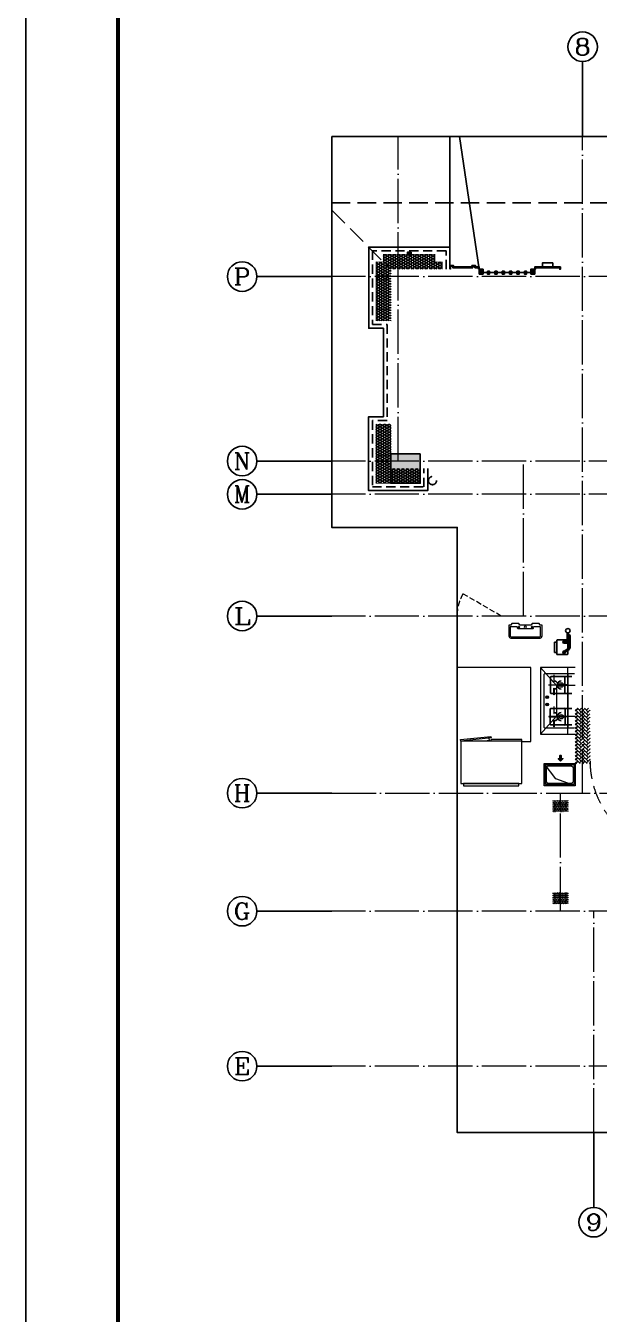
# Model space of a CAD drawing. Extents: x -518115 to 389031, y -231062 to 1628073.
# Drawn here: x 132830 to 140603, y 50701 to 68161 of the extents above; entities that cross this region are included whole.
import ezdxf
from ezdxf.enums import TextEntityAlignment as Align

# ---------------------------------------------------------------- set-up
doc = ezdxf.new("R2010")
doc.units = 0
doc.header["$LTSCALE"] = 1000
doc.header["$MEASUREMENT"] = 0
for name, pattern in [('DASH', [0.35, 0.25, -0.1]), ('DOTE', [2.42, 2, -0.2, 0.02, -0.2]), ('HIDDEN', [0.375, 0.25, -0.125])]:
    doc.linetypes.add(name, pattern=pattern)
for name, color, linetype in [('A-EQPM-MECH', 191, 'Continuous'), ('AH-FURNITURE', 1, 'Continuous'), ('AXIS', 3, 'Continuous'), ('AXIS_TEXT', 4, 'Continuous'), ('DIM_SYMB', 3, 'Continuous'), ('VPIPE-雨水', 4, 'DASH'), ('保温', 6, 'Continuous'), ('修改标示', 212, 'Continuous'), ('卫生间', 6, 'Continuous'), ('图框', 140, 'Continuous'), ('建筑-排气道', 9, 'Continuous'), ('看线', 251, 'Continuous'), ('立面', 73, 'Continuous'), ('立面-看线', 251, 'Continuous'), ('铝合金', 144, 'Continuous')]:
    doc.layers.add(name, color=color, linetype=linetype)
for name, color, linetype, lineweight in [('DOTE', 19, 'DOTE', 9), ('LVTRY', 1, 'Continuous', 13), ('PUB_HATCH', 8, 'Continuous', 9), ('STAIR', 2, 'Continuous', 18), ('WINDOW', 144, 'Continuous', 15), ('平面-空调预留孔', 173, 'Continuous', 15), ('立面-洞口示意', 152, 'Continuous', 13)]:
    doc.layers.add(name, color=color, linetype=linetype, lineweight=lineweight)
doc.layers.add('yichutu', color=7, linetype='Continuous', true_color=0xffffff, plot=False)
doc.styles.add('_TCH_AXIS', font='COMPLEX', dxfattribs={"bigfont": 'GBCBIG'})
doc.styles.add('COMPLEX', font='COMPLEX')
pattern_1 = [(90, (-291338.942, -314561.355), (-16.49778, 1e-15), [9.525, -19.05]), (210, (-291338.942, -314561.355), (8.24889, -14.2874966), [9.525, -19.05]), (150, (-291338.942, -314551.83), (-8.24889, -14.2874966), [9.525, -19.05])]

# ---------------------------------------------------------------- blocks, each defined once
blk = doc.blocks.new('yct-841-594-84100-59399.9999999999-100-1000.0')
at = {"layer": 'yichutu', "color": 7, "true_color": 0xffffff}
blk.add_lwpolyline([(0, 0), (0, 59400), (84100, 59400), (84100, 0)], close=True, dxfattribs=at)
blk = doc.blocks.new('A$C60D053AF')
at = {"layer": 'AH-FURNITURE', "color": 8}
for p, q in [((233, -90), (128, -90)), ((233, -110), (128, -110)), ((193, -71), (328, -71)), ((193, -91), (328, -91)), ((245, -129), (245, -122)), ((265, -129), (265, -122)), ((342, -97), (370, -143)), ((356, -83), (384, -129)), ((255, -281), (255, -251)), ((255, -281), (393, -281)), ((393, -281), (393, -251))]:
    blk.add_line(p, q, dxfattribs=at)
for points in [[(170, -68, 1), (170, -94), (193, -94), (193, -68)], [(234, -251), (414, -251, 0.414214), (424, -241), (424, -111, 0.414214), (414, -101), (234, -101, 0.414214), (224, -111), (224, -241, 0.414214)], [(268, -122), (268, -107, 0.414214), (248, -87), (233, -87), (233, -113), (242, -113), (242, -122)], [(242, -152, 1), (268, -152), (268, -129), (242, -129)], [(384, -161, 1), (402, -143), (386, -127), (368, -145)]]:
    blk.add_lwpolyline(points, format="xyb", close=True, dxfattribs=at)
for centre, radius in [((100, -100), 30), ((255, -152), 15), ((255, -152), 10), ((393, -152), 15), ((393, -152), 10)]:
    blk.add_circle(centre, radius, dxfattribs=at)
for radius in [40, 20]:
    blk.add_arc((328, -111), radius, 45, 90, dxfattribs=at)
blk = doc.blocks.new('A-Kitchen-7')
at = {"layer": 'LVTRY'}
for p, q in [((-519, 780), (-7, 834)), ((-515, 756), (-519, 780)), ((-4, 811), (-515, 756)), ((515, 756), (-515, 756)), ((-515, 756), (-515, 40)), ((-486, 761), (-485, 756)), ((-29, 767), (-112, 756)), ((-29, 767), (-35, 806)), ((-7, 834), (-4, 811)), ((515, 780), (0, 780)), ((0, 756), (0, 780)), ((515, 756), (515, 780)), ((515, 40), (515, 756)), ((-515, 40), (515, 40))]:
    blk.add_line(p, q, dxfattribs=at)
blk.add_lwpolyline([(-469, 40), (-469, 0), (469, 0), (469, 40)], close=True, dxfattribs=at)
blk = doc.blocks.new('*U70')
h = blk.add_hatch(color=5)
h.set_gradient(color1=(0, 0, 255), rotation=180, tint=1)
h.paths.add_polyline_path([(0, 0), (-6.35, -6.35), (-6.35, -2.159), (-15, -2.159), (-15, 2.159), (-6.35, 2.159), (-6.35, 6.35)])
at = {"color": 0, "linetype": 'Continuous'}
blk.add_lwpolyline([(0, 0), (-6.35, -6.35), (-6.35, -2.159), (-15, -2.159), (-15, 2.159), (-6.35, 2.159), (-6.35, 6.35)], close=True, dxfattribs=at)
blk = doc.blocks.new('sgrsefv')
at = {"layer": 'PUB_HATCH'}
blk.add_hatch(color=256, dxfattribs=at).paths.add_polyline_path([(1112933, 840916), (1112933, 840646), (1113073, 840646), (1113073, 840661), (1112968, 840661), (1112948, 840681), (1112948, 840881), (1112968, 840901), (1113288, 840901), (1113308, 840881), (1113308, 840681), (1113288, 840661), (1113183, 840661), (1113183, 840646), (1113323, 840646), (1113323, 840916)])
at = {"layer": 'LVTRY', "color": 1}
for p, q in [((1113073, 840661), (1113073, 840646)), ((1113183, 840661), (1113183, 840646))]:
    blk.add_line(p, q, dxfattribs=at)
for points in [[(1112918, 840931), (1113338, 840931), (1113338, 840631), (1112918, 840631)], [(1112933, 840916), (1113323, 840916), (1113323, 840646), (1112933, 840646)], [(1113288, 840661), (1112968, 840661), (1112948, 840681), (1112948, 840881), (1112968, 840901), (1113288, 840901), (1113308, 840881), (1113308, 840681), (1113288, 840661)]]:
    blk.add_lwpolyline(points, close=True, dxfattribs=at)
at = {"layer": '立面-洞口示意'}
blk.add_lwpolyline([(1112918, 840931), (1113182, 840837), (1113338, 840631)], dxfattribs=at)
at = {"layer": '建筑-排气道', "xscale": -5, "yscale": 5, "zscale": 5, "rotation": 270}
blk.add_blockref('*U70', (1113118, 840599), dxfattribs=at)
blk = doc.blocks.new('FRSDFDGDGDRGDR')
at = {"layer": '平面-空调预留孔'}
for p, q in [((699612, 775044), (699612, 775441)), ((699619, 775448), (699746, 775448)), ((699746, 775448), (699746, 775355)), ((699720, 775342), (699720, 775143)), ((699727, 775349), (699740, 775349)), ((699727, 775136), (699740, 775136)), ((699746, 775130), (699746, 775037)), ((699746, 775037), (699619, 775037))]:
    blk.add_line(p, q, dxfattribs=at)
blk.add_lwpolyline([(699766, 775167), (699793, 775154), (699793, 775057), (699766, 775044), (699766, 775018), (699619, 775018, -0.414214), (699593, 775044), (699593, 775441, -0.414214), (699619, 775468), (699766, 775468), (699766, 775441), (699793, 775428), (699793, 775332), (699766, 775318)], format="xyb", close=True, dxfattribs=at)
for centre, radius in [((699740, 775243), 15.8), ((699740, 775332), 10.6), ((699740, 775154), 10.6)]:
    blk.add_circle(centre, radius, dxfattribs=at)
for centre, start, end in [((699619, 775441), 90, 180), ((699727, 775342), 90, 180), ((699740, 775355), 270, 360), ((699727, 775143), 180, 270), ((699740, 775130), 0, 90), ((699619, 775044), 180, 270)]:
    blk.add_arc(centre, 6.6, start, end, dxfattribs=at)
blk = doc.blocks.new('A$C7D502F78')
at = {"layer": '修改标示', "ltscale": 2}
blk.add_lwpolyline([(-151, 197), (-11, 197), (-11, 142), (-151, 142)], close=True, dxfattribs=at)
blk = doc.blocks.new('A$C028C60F5')
at = {"color": 6}
blk.add_lwpolyline([(400, 0), (0, 0), (0, -400), (400, -400)], close=True, dxfattribs=at)
at = {"layer": 'PUB_HATCH'}
blk.add_solid([(0, -400), (400, -400), (0, 0), (400, 0)], dxfattribs=at)
blk = doc.blocks.new('A$C3EFA6995')
for p in [(9700, -2400), (15900, -2400)]:
    blk.add_blockref('A$C028C60F5', p)
blk = doc.blocks.new('_AXISO')
blk.add_circle((0, 0), 0.5)
at = {"layer": 'AXIS_TEXT', "style": 'COMPLEX', "width": 1.041667}
blk.add_attdef('A', text='', height=0.56, dxfattribs=at).set_placement((-0.25, -0.28), (0.25, -0.28), align=Align.FIT)
blk = doc.blocks.new('A$C549D2611')
at = {"layer": '图框'}
blk.add_lwpolyline([(0, 0), (42050, 0), (42050, -29700), (0, -29700)], close=True, dxfattribs=at)
blk.add_lwpolyline([(0, 0), (42050, 0), (42050, -29700), (0, -29700)], close=True, dxfattribs=at)
at = {"layer": '图框', "const_width": 50}
blk.add_lwpolyline([(41550, -29200), (41550, -500), (1250, -500), (1250, -29200)], close=True, dxfattribs=at)

msp = doc.modelspace()

# ---------------------------------------------------------------- hatches: boundary and pattern name
at = {"layer": '保温', "linetype": 'ByBlock', "ltscale": 10}
h = msp.add_hatch(dxfattribs=at)
h.set_pattern_fill('AR-HBONE', color=251, scale=55)
h.set_pattern_definition([(45, (-291338.94, -314561.355), (0, 47.4157523), [100.584, -33.528]), (135, (-291315.234, -314537.647), (3e-15, 47.4157523), [100.584, -33.528])])
h.paths.add_polyline_path([(140277.6, 58162.6), (140477.6, 58162.6), (140477.4, 58912.4), (140277.4, 58912.4)])
at = {"layer": '保温', "linetype": 'Continuous', "ltscale": 10}
h = msp.add_hatch(dxfattribs=at)
h.set_pattern_fill('HEX', color=251, scale=10, angle=90, style=0)
h.set_pattern_definition(pattern_1)
h.paths.add_polyline_path([(139977.6, 57512.4), (140177.6, 57512.4), (140177.7, 57662.4), (139977.7, 57662.4)])
h = msp.add_hatch(dxfattribs=at)
h.set_pattern_fill('HEX', color=251, scale=10, angle=90, style=0)
h.set_pattern_definition(pattern_1)
h.paths.add_polyline_path([(139977.6, 56262.4), (140177.6, 56262.4), (140177.7, 56412.4), (139977.7, 56412.4)])
at = {"layer": '立面'}
h = msp.add_hatch(dxfattribs=at)
h.set_pattern_fill('ANSI31', color=251, scale=2)
h.set_pattern_definition([(45, (-750272.3937, -730503.131), (-2.24506403, 2.24506403), [])])
h.paths.add_polyline_path([(138002.9, 65062.4), (138052.9, 65062.4), (138052.9, 65092.4), (138002.9, 65092.4)])
h = msp.add_hatch(dxfattribs=at)
h.set_pattern_fill('ANSI31', color=251, scale=2)
h.set_pattern_definition([(45, (-562264.645, -890217.961), (-2.24506403, 2.24506403), [])])
h.paths.add_polyline_path([(138577.9, 64862.5), (138977.6, 64862.5), (138977.6, 64892.5), (138927.6, 64892.5), (138927.6, 64912.6), (138877.6, 64912.6), (138877.6, 64892.6), (138627.8, 64892.3), (138627.6, 64912.6), (138577.9, 64912.6)])
h.paths.add_polyline_path([(138587.9, 64862.5), (138967.6, 64862.5), (138967.6, 64882.5), (138917.6, 64882.5), (138917.6, 64902.6), (138887.6, 64902.6), (138887.6, 64882.6), (138617.8, 64882.3), (138617.7, 64902.6), (138587.9, 64902.6)])
h = msp.add_hatch(dxfattribs=at)
h.set_pattern_fill('ANSI31', color=251, scale=2)
h.set_pattern_definition([(45, (-562324.8806, -890218.1434), (-2.24506403, 2.24506403), [])])
h.paths.add_polyline_path([(138977.6, 64862.4), (139027.6, 64862.4), (139027.6, 64795.7), (138977.6, 64795.7)])
h = msp.add_hatch(dxfattribs=at)
h.set_pattern_fill('ANSI31', color=251, scale=2)
h.set_pattern_definition([(45, (-562214.88, -890218.144), (-2.24506403, 2.24506403), [])])
h.paths.add_polyline_path([(139087.6, 64835.4), (139117.6, 64835.4), (139117.6, 64795.7), (139087.6, 64795.7)])
h = msp.add_hatch(dxfattribs=at)
h.set_pattern_fill('ANSI31', color=251, scale=2)
h.set_pattern_definition([(45, (-562114.88, -890218.145), (-2.24506403, 2.24506403), [])])
h.paths.add_polyline_path([(139187.6, 64835.4), (139217.6, 64835.4), (139217.6, 64795.7), (139187.6, 64795.7)])
h = msp.add_hatch(dxfattribs=at)
h.set_pattern_fill('ANSI31', color=251, scale=2)
h.set_pattern_definition([(45, (-562014.88, -890218.1458), (-2.24506403, 2.24506403), [])])
h.paths.add_polyline_path([(139287.6, 64835.4), (139317.6, 64835.4), (139317.6, 64795.7), (139287.6, 64795.7)])
h = msp.add_hatch(dxfattribs=at)
h.set_pattern_fill('ANSI31', color=251, scale=2)
h.set_pattern_definition([(45, (-561914.88, -890218.1467), (-2.24506403, 2.24506403), [])])
h.paths.add_polyline_path([(139387.6, 64835.4), (139417.6, 64835.4), (139417.6, 64795.7), (139387.6, 64795.7)])
h = msp.add_hatch(dxfattribs=at)
h.set_pattern_fill('ANSI31', color=251, scale=2)
h.set_pattern_definition([(45, (-561814.88, -890218.1477), (-2.24506403, 2.24506403), [])])
h.paths.add_polyline_path([(139487.6, 64835.4), (139517.6, 64835.4), (139517.6, 64795.7), (139487.6, 64795.7)])
h = msp.add_hatch(dxfattribs=at)
h.set_pattern_fill('ANSI31', color=251, scale=2)
h.set_pattern_definition([(45, (-561714.88, -890218.1486), (-2.24506403, 2.24506403), [])])
h.paths.add_polyline_path([(139587.6, 64835.4), (139617.6, 64835.4), (139617.6, 64795.7), (139587.6, 64795.7)])
h = msp.add_hatch(dxfattribs=at)
h.set_pattern_fill('ANSI31', color=251, scale=2)
h.set_pattern_definition([(45, (-561624.8773, -890218.1396), (-2.24506403, 2.24506403), [])])
h.paths.add_polyline_path([(139677.6, 64862.4), (139727.6, 64862.4), (139727.6, 64795.7), (139677.6, 64795.7)])
h = msp.add_hatch(dxfattribs=at)
h.set_pattern_fill('ANSI31', color=251, scale=2)
h.set_pattern_definition([(45, (-750472.3937, -731572.6303), (-2.24506403, 2.24506403), [])])
edge = h.paths.add_edge_path()
edge.add_line((139727.6, 64862.4), (139737.6, 64862.4))
edge.add_line((139737.6, 64862.4), (139737.6, 64882.4))
edge.add_line((139737.6, 64882.4), (140067.6, 64882.4))
edge.add_line((140067.6, 64882.4), (140067.6, 64862.5))
edge.add_line((140067.6, 64862.5), (140077.6, 64862.4))
edge.add_line((140077.6, 64862.4), (140077.6, 64892.4))
edge.add_line((140077.6, 64892.4), (139727.6, 64892.4))
edge.add_line((139727.6, 64892.4), (139727.6, 64862.4))
at = {"layer": '立面-看线'}
h = msp.add_hatch(dxfattribs=at)
h.set_pattern_fill('HONEY', color=256, scale=13)
h.set_pattern_definition([(0, (-291239.579, -467154.355), (30.95625, 17.872595), [20.6375, -41.275]), (120, (-291239.579, -467154.355), (-30.9562463, 17.8726014), [20.6375, -41.275]), (60, (-291239.579, -467154.355), (3.7e-06, 35.7451964), [-41.275, 20.6375])])
h.paths.add_polyline_path([(138377.9, 64962.4), (138377.9, 65062.4), (137677.9, 65062.4), (137677.9, 64962.4), (137577.9, 64962.4), (137577.9, 64162.4), (137777.6, 64162.4), (137777.6, 64862.4), (138477, 64862.4), (138477, 64962.4)])
h = msp.add_hatch(dxfattribs=at)
h.set_pattern_fill('HONEY', color=256, scale=13)
h.set_pattern_definition([(0, (-291338.942, -470254.354), (30.95625, 17.872595), [20.6375, -41.275]), (120, (-291338.942, -470254.354), (-30.9562463, 17.8726014), [20.6375, -41.275]), (60, (-291338.942, -470254.354), (3.7e-06, 35.7451964), [-41.275, 20.6375])])
h.paths.add_polyline_path([(138177.6, 62162.4), (137777.6, 62162.4), (137777.6, 62762.4), (137578.2, 62762.4), (137578.2, 61962.4), (138177.6, 61962.4)])

# ---------------------------------------------------------------- linework, layer by layer
at = {"color": 1, "const_width": 8}
for points in [[(137777.6, 64162.4), (137577.9, 64162.4), (137577.9, 64962.4), (137677.9, 64962.4), (137677.9, 65062.4), (137967.9, 65062.4), (137967.9, 65062.4), (138087.9, 65062.4), (138087.9, 65062.4), (138377.9, 65062.4), (138377.9, 64962.4), (138477.9, 64962.4), (138477.9, 64862.4)], [(137777.6, 62762.4), (137577.6, 62762.4), (137577.6, 61962.4), (138177.6, 61962.4), (138177.6, 62162.4)]]:
    msp.add_lwpolyline(points, dxfattribs=at)
at = {"layer": 'A-EQPM-MECH', "color": 2}
for points in [[(138577.9, 64862.4), (138577.9, 66662.4)], [(138711.1, 66662.4), (138977.6, 64862.4)]]:
    msp.add_lwpolyline(points, dxfattribs=at)
at = {"layer": 'AXIS'}
for p, q in [((140377.6, 66662.4), (140377.6, 67677)), ((136977.6, 64762.4), (135963, 64762.4)), ((136977.6, 62262.4), (135963, 62262.4)), ((136977.6, 61812.4), (135963, 61812.4)), ((136977.6, 60162.4), (135963, 60162.4)), ((136977.6, 57762.6), (135963, 57762.6)), ((136977.6, 56162.4), (135963, 56162.4)), ((136977.6, 54062.4), (135963, 54062.4)), ((140527.6, 53162.4), (140527.6, 52147.8))]:
    msp.add_line(p, q, dxfattribs=at)
at = {"layer": 'DIM_SYMB'}
msp.add_lwpolyline([(136977.6, 66662.4), (136977.6, 61362.4), (138677.6, 61362.4), (138677.6, 53162.4), (144877.6, 53162.4), (144877.6, 61362.4), (151227.6, 61362.4), (151227.6, 66662.4)], close=True, dxfattribs=at)
at = {"layer": 'DOTE', "linetype": 'DOTE', "ltscale": 0.3}
for p, q in [((137877.6, 64762.4), (137877.6, 66662.4)), ((140377.6, 57762.6), (140377.6, 66662.4)), ((151227.6, 64762.4), (136977.6, 64762.4)), ((137877.6, 62262.4), (137877.6, 64762.4)), ((151227.6, 62262.4), (136977.6, 62262.4)), ((139577.6, 60162.4), (139577.6, 62262.4)), ((151227.6, 61812.4), (136977.6, 61812.4)), ((151227.6, 60162.4), (136977.6, 60162.4)), ((136977.6, 57762.6), (151227.6, 57762.6)), ((140077.6, 56162.4), (140077.6, 57762.4)), ((151227.6, 56162.4), (136977.6, 56162.4)), ((140527.6, 53162.4), (140527.6, 56162.4)), ((151227.6, 54062.4), (136977.6, 54062.4))]:
    msp.add_line(p, q, dxfattribs=at)
at = {"layer": 'LVTRY', "color": 251}
for p, q in [((140023.4, 59220), (139807.4, 59463)), ((140277.6, 59463), (139807.4, 59463)), ((139807.4, 59463), (139807.4, 58563)), ((140177.6, 58563), (140177.6, 59463)), ((140277.6, 59220), (140023.4, 59220)), ((140023.4, 59220), (140023.4, 58804.9)), ((139807.4, 58563), (140023.4, 58804.9)), ((140023.4, 58804.9), (140277.6, 58804.9)), ((139807.4, 58563), (140277.6, 58563))]:
    msp.add_line(p, q, dxfattribs=at)
at = {"layer": 'LVTRY'}
for p, q in [((139857.6, 58653), (139857.6, 59373)), ((139867.6, 59383), (140267.6, 59383)), ((140177.6, 59373), (140177.6, 58653)), ((139917.6, 59230.2), (140045.1, 59230.2)), ((139917.6, 59225.7), (139917.6, 59230.2)), ((140045.1, 59225.7), (139917.6, 59225.7)), ((139937.6, 59333), (139937.6, 59123)), ((139942.6, 59333), (139942.6, 59123)), ((140232.6, 59343), (139947.6, 59343)), ((140232.6, 59338), (139947.6, 59338)), ((139987.9, 59363), (139987.9, 59273)), ((139992.4, 59363), (139987.9, 59363)), ((139987.9, 59273), (139992.4, 59273)), ((139992.4, 59273), (139992.4, 59363)), ((140162.6, 59230.2), (140035.1, 59230.2)), ((140035.1, 59230.2), (140035.1, 59225.7)), ((140035.1, 59225.7), (140162.6, 59225.7)), ((140045.1, 59230.2), (140045.1, 59225.7)), ((140137.6, 59123), (140137.6, 59333)), ((140142.6, 59123), (140142.6, 59333)), ((140162.6, 59225.7), (140162.6, 59230.2)), ((140177.6, 58804.9), (140177.6, 59220)), ((139878.2, 59063), (139917, 59063)), ((139897.6, 59043.6), (139897.6, 59082.4)), ((139947.6, 59118), (140232.6, 59118)), ((139947.6, 59113), (140232.6, 59113)), ((139987.9, 59093), (139987.9, 59183)), ((139987.9, 59183), (139992.4, 59183)), ((139992.4, 59093), (139987.9, 59093)), ((139992.4, 59183), (139992.4, 59093)), ((139878.2, 58963), (139917, 58963)), ((139897.6, 58943.6), (139897.6, 58982.4)), ((139937.6, 58693), (139937.6, 58903)), ((139942.6, 58693), (139942.6, 58903)), ((139947.6, 58913), (140232.6, 58913)), ((139947.6, 58908), (140232.6, 58908)), ((139987.9, 58933), (139987.9, 58843)), ((139992.4, 58933), (139987.9, 58933)), ((139987.9, 58843), (139992.4, 58843)), ((139992.4, 58843), (139992.4, 58933)), ((140137.6, 58903), (140137.6, 58693)), ((140142.6, 58903), (140142.6, 58693)), ((140045.1, 58800.2), (139917.6, 58800.2)), ((139917.6, 58800.2), (139917.6, 58795.7)), ((139917.6, 58795.7), (140045.1, 58795.7)), ((140232.6, 58688), (139947.6, 58688)), ((140232.6, 58683), (139947.6, 58683)), ((139987.9, 58663), (139987.9, 58753)), ((139987.9, 58753), (139992.4, 58753)), ((139992.4, 58753), (139992.4, 58663)), ((140035.1, 58795.7), (140035.1, 58800.2)), ((140035.1, 58800.2), (140162.6, 58800.2)), ((140162.6, 58795.7), (140035.1, 58795.7)), ((140045.1, 58795.7), (140045.1, 58800.2)), ((140162.6, 58800.2), (140162.6, 58795.7)), ((140267.6, 58643), (139867.6, 58643)), ((139992.4, 58663), (139987.9, 58663))]:
    msp.add_line(p, q, dxfattribs=at)
msp.add_lwpolyline([(139551.6, 58463), (139677.6, 58463), (139677.6, 59463), (138677.6, 59463)], dxfattribs=at)
for centre, radius in [((140090.1, 59228), 29.7), ((140090.1, 59228), 11.7), ((139897.6, 59063), 17), ((139897.6, 58963), 17), ((140090.1, 58798), 29.7), ((140090.1, 58798), 11.7)]:
    msp.add_circle(centre, radius, dxfattribs=at)
for centre, radius, start, end in [((139867.6, 59373), 10, 90, 180), ((140167.6, 59373), 10, 0, 90), ((139947.6, 59333), 10, 90, 180), ((139947.6, 59333), 5, 90, 180), ((139990.1, 59228), 56.7, 2.27424, 87.72576), ((139990.1, 59228), 52.2, 2.47041, 87.52959), ((139990.1, 59228), 56.7, 272.27424, 357.72576), ((139990.1, 59228), 52.2, 272.47041, 357.52959), ((140090.1, 59228), 56.7, 92.27424, 177.72576), ((140090.1, 59228), 56.7, 182.27424, 267.72576), ((140090.1, 59228), 52.2, 92.47041, 177.52959), ((140090.1, 59228), 52.2, 182.47041, 267.52959), ((140132.6, 59333), 10, 0, 90), ((140132.6, 59333), 5, 0, 90), ((139947.6, 59123), 10, 180, 270), ((139947.6, 59123), 5, 180, 270), ((140132.6, 59123), 5, 270, 0), ((140132.6, 59123), 10, 270, 0), ((139947.6, 58903), 10, 90, 180), ((139947.6, 58903), 5, 90, 180), ((139990.1, 58798), 56.7, 2.27424, 87.72576), ((139990.1, 58798), 52.2, 2.47041, 87.52959), ((140090.1, 58798), 56.7, 92.27424, 177.72576), ((140090.1, 58798), 52.2, 92.47041, 177.52959), ((140132.6, 58903), 10, 0, 90), ((140132.6, 58903), 5, 0, 90), ((139947.6, 58693), 10, 180, 270), ((139947.6, 58693), 5, 180, 270), ((139990.1, 58798), 56.7, 272.27424, 357.72576), ((139990.1, 58798), 52.2, 272.47041, 357.52959), ((140090.1, 58798), 56.7, 182.27424, 267.72576), ((140090.1, 58798), 52.2, 182.47041, 267.52959), ((140132.6, 58693), 5, 270, 0), ((140132.6, 58693), 10, 270, 0), ((139867.6, 58653), 10, 180, 270), ((140167.6, 58653), 10, 270, 0)]:
    msp.add_arc(centre, radius, start, end, dxfattribs=at)
at = {"layer": 'STAIR', "color": 251, "linetype": 'DASH'}
msp.add_lwpolyline([(140477.6, 58202.4, 0.4142136), (141727.6, 56952.4), (141827.6, 56952.4, 0.4142136), (143077.6, 58202.4)], format="xyb", dxfattribs=at)
at = {"layer": 'VPIPE-雨水'}
msp.add_circle((138342.6, 61997.4), 55, dxfattribs=at)
at = {"layer": 'WINDOW', "color": 250, "linetype": 'DASH', "ltscale": 0.3}
msp.add_lwpolyline([(139275.8, 60162.4), (138756.2, 60462.4, 0.1316523), (138675.8, 60162.4)], format="xyb", dxfattribs=at)
at = {"layer": '卫生间', "color": 159, "linetype": 'DASH', "true_color": 0x22346e}
msp.add_line((136977.6, 65662.4), (137777.6, 64862.4), dxfattribs=at)
msp.add_lwpolyline([(145277.6, 64362.4), (145277.6, 65762.4), (136977.6, 65762.4)], dxfattribs=at)
at = {"layer": '看线', "color": 201}
msp.add_lwpolyline([(138577.9, 64862.4), (138577.9, 65162.4), (137477.9, 65162.4), (137477.9, 64062.4), (137677.6, 64062.4), (137677.6, 62862.4), (137477.6, 62862.4), (137477.6, 61862.4), (138277.6, 61862.4), (138277.6, 62162.4)], dxfattribs=at)
at = {"layer": '看线', "color": 201, "linetype": 'HIDDEN', "ltscale": 0.5}
msp.add_lwpolyline([(138527.9, 64862.4), (138527.9, 65112.4), (137527.9, 65112.4), (137527.9, 64112.4), (137727.6, 64112.4), (137727.6, 62812.4), (137527.6, 62812.4), (137527.6, 61912.4), (138227.6, 61912.4), (138227.6, 62162.4)], dxfattribs=at)
at = {"layer": '立面', "color": 6}
for p, q in [((139187.6, 64835.4), (139217.6, 64835.4)), ((139187.6, 64795.7), (139187.6, 64835.4)), ((139217.6, 64795.7), (139187.6, 64795.7)), ((139217.6, 64835.4), (139217.6, 64795.7))]:
    msp.add_line(p, q, dxfattribs=at)
at = {"layer": '立面', "color": 251}
msp.add_lwpolyline([(138002.9, 65062.4), (138052.9, 65062.4), (138052.9, 65092.4), (138002.9, 65092.4)], close=True, dxfattribs=at)
at = {"layer": '立面', "color": 6}
for points in [[(138977.6, 64862.4), (139027.6, 64862.4), (139027.6, 64795.7), (138977.6, 64795.7)], [(139287.6, 64835.4), (139317.6, 64835.4), (139317.6, 64795.7), (139287.6, 64795.7)], [(139387.6, 64835.4), (139417.6, 64835.4), (139417.6, 64795.7), (139387.6, 64795.7)], [(139487.6, 64835.4), (139517.6, 64835.4), (139517.6, 64795.7), (139487.6, 64795.7)], [(139587.6, 64835.4), (139617.6, 64835.4), (139617.6, 64795.7), (139587.6, 64795.7)], [(139677.6, 64862.4), (139727.6, 64862.4), (139727.6, 64795.7), (139677.6, 64795.7)]]:
    msp.add_lwpolyline(points, close=True, dxfattribs=at)
at = {"layer": '立面', "color": 251}
msp.add_lwpolyline([(139727.6, 64862.4), (139737.6, 64862.4), (139737.6, 64882.4), (140067.6, 64882.4), (140067.6, 64862.5), (140077.6, 64862.4), (140077.6, 64892.4), (139727.6, 64892.4), (139727.6, 64862.4)], dxfattribs=at)
at = {"layer": '铝合金', "color": 6}
for p, q in [((139027.6, 64815.5), (139087.6, 64815.5)), ((139117.6, 64815.5), (139187.6, 64815.5)), ((139217.6, 64815.5), (139287.6, 64815.5)), ((139317.6, 64815.5), (139387.6, 64815.5)), ((139417.6, 64815.5), (139487.6, 64815.5)), ((139517.6, 64815.5), (139587.6, 64815.5)), ((139617.6, 64815.5), (139677.6, 64815.5))]:
    msp.add_line(p, q, dxfattribs=at)
for points in [[(138002.9, 65062.4), (138052.9, 65062.4), (138052.9, 65092.4), (138002.9, 65092.4)], [(138977.6, 64862.4), (139027.6, 64862.4), (139027.6, 64795.7), (138977.6, 64795.7)], [(139087.6, 64835.4), (139117.6, 64835.4), (139117.6, 64795.7), (139087.6, 64795.7)], [(139187.6, 64835.4), (139217.6, 64835.4), (139217.6, 64795.7), (139187.6, 64795.7)], [(139287.6, 64835.4), (139317.6, 64835.4), (139317.6, 64795.7), (139287.6, 64795.7)], [(139387.6, 64835.4), (139417.6, 64835.4), (139417.6, 64795.7), (139387.6, 64795.7)], [(139487.6, 64835.4), (139517.6, 64835.4), (139517.6, 64795.7), (139487.6, 64795.7)], [(139587.6, 64835.4), (139617.6, 64835.4), (139617.6, 64795.7), (139587.6, 64795.7)], [(139677.6, 64862.4), (139727.6, 64862.4), (139727.6, 64795.7), (139677.6, 64795.7)]]:
    msp.add_lwpolyline(points, close=True, dxfattribs=at)
for points in [[(138977.6, 64862.5), (138977.6, 64892.5), (138927.6, 64892.5), (138927.6, 64912.6), (138877.6, 64912.6), (138877.6, 64892.6), (138627.8, 64892.3), (138627.6, 64912.6), (138577.9, 64912.6), (138577.9, 64862.5)], [(138967.6, 64862.5), (138967.6, 64882.5), (138917.6, 64882.5), (138917.6, 64902.6), (138887.6, 64902.6), (138887.6, 64882.6), (138617.8, 64882.3), (138617.7, 64902.6), (138587.9, 64902.6), (138587.9, 64862.5)], [(139727.6, 64862.4), (139737.6, 64862.4), (139737.6, 64882.4), (140067.6, 64882.4), (140067.6, 64862.5), (140077.6, 64862.4), (140077.6, 64892.4), (139727.6, 64892.4), (139727.6, 64862.4)]]:
    msp.add_lwpolyline(points, dxfattribs=at)

# ---------------------------------------------------------------- block references
for name, p in [('A$C549D2611', (132830.5, 72298.4)), ('A$C3EFA6995', (128077.6, 64762.4))]:
    msp.add_blockref(name, p)
at = {"xscale": -1, "rotation": 270}
msp.add_blockref('FRSDFDGDGDRGDR', (-635639.9, -639729.5), dxfattribs=at)
for name, p, rotation in [('A$C60D053AF', (140277.6, 60063), 270), ('sgrsefv', (1253195.9, 898794.6), 180)]:
    msp.add_blockref(name, p, dxfattribs=dict(rotation=rotation))
at = {"layer": 'AXIS'}
ref = msp.add_blockref('_AXISO', (140377.6, 67877), dxfattribs=dict(at, xscale=400, yscale=400, zscale=400))
ref.add_attrib('A', '8', dxfattribs={"layer": 'AXIS_TEXT', "height": 226.3, "style": '_TCH_AXIS', "width": 1.5}).set_placement((140264.5, 67763.8), (140490.8, 67763.8), align=Align.FIT)
ref = msp.add_blockref('_AXISO', (135763, 64762.4), dxfattribs=dict(at, xscale=400, yscale=400, zscale=400))
ref.add_attrib('A', 'P', dxfattribs={"layer": 'AXIS_TEXT', "height": 226.3, "style": '_TCH_AXIS', "width": 1.235294}).set_placement((135649.9, 64649.2), (135876.2, 64649.2), align=Align.FIT)
ref = msp.add_blockref('_AXISO', (135763, 62262.4), dxfattribs=dict(at, xscale=400, yscale=400, zscale=400))
ref.add_attrib('A', 'N', dxfattribs={"layer": 'AXIS_TEXT', "height": 226.3, "style": '_TCH_AXIS', "width": 1.105263}).set_placement((135649.9, 62149.2), (135876.2, 62149.2), align=Align.FIT)
ref = msp.add_blockref('_AXISO', (135763, 61812.4), dxfattribs=dict(at, xscale=400, yscale=400, zscale=400))
ref.add_attrib('A', 'M', dxfattribs={"layer": 'AXIS_TEXT', "height": 226.3, "style": '_TCH_AXIS'}).set_placement((135649.9, 61699.2), (135876.2, 61699.2), align=Align.FIT)
ref = msp.add_blockref('_AXISO', (135763, 60162.4), dxfattribs=dict(at, xscale=400, yscale=400, zscale=400))
ref.add_attrib('A', 'L', dxfattribs={"layer": 'AXIS_TEXT', "height": 226.3, "style": '_TCH_AXIS', "width": 1.4}).set_placement((135649.9, 60049.2), (135876.2, 60049.2), align=Align.FIT)
ref = msp.add_blockref('_AXISO', (135763, 57762.6), dxfattribs=dict(at, xscale=400, yscale=400, zscale=400))
ref.add_attrib('A', 'H', dxfattribs={"layer": 'AXIS_TEXT', "height": 226.3, "style": '_TCH_AXIS', "width": 1.05}).set_placement((135649.9, 57649.5), (135876.2, 57649.5), align=Align.FIT)
ref = msp.add_blockref('_AXISO', (135763, 56162.4), dxfattribs=dict(at, xscale=400, yscale=400, zscale=400))
ref.add_attrib('A', 'G', dxfattribs={"layer": 'AXIS_TEXT', "height": 226.3, "style": '_TCH_AXIS', "width": 1.166667}).set_placement((135649.9, 56049.2), (135876.2, 56049.2), align=Align.FIT)
ref = msp.add_blockref('_AXISO', (135763, 54062.4), dxfattribs=dict(at, xscale=400, yscale=400, zscale=400))
ref.add_attrib('A', 'E', dxfattribs={"layer": 'AXIS_TEXT', "height": 226.3, "style": '_TCH_AXIS', "width": 1.3125}).set_placement((135649.9, 53949.2), (135876.2, 53949.2), align=Align.FIT)
ref = msp.add_blockref('_AXISO', (140527.6, 51947.8), dxfattribs=dict(at, xscale=400, yscale=400, zscale=400))
ref.add_attrib('A', '9', dxfattribs={"layer": 'AXIS_TEXT', "height": 226.3, "style": '_TCH_AXIS', "width": 1.5}).set_placement((140414.5, 51834.6), (140640.8, 51834.6), align=Align.FIT)
at = {"layer": 'LVTRY', "color": 1, "extrusion": (0, 0, -1), "xscale": -0.7999999999883585, "yscale": 0.7999999999883585, "zscale": -0.7999999999883585}
msp.add_blockref('A-Kitchen-7', (-139139.6, 57863.2), dxfattribs=at)
at = {"layer": 'yichutu', "xscale": 0.5, "yscale": 0.5, "zscale": 0.5}
msp.add_blockref('yct-841-594-84100-59399.9999999999-100-1000.0', (132830.5, 42598.4), dxfattribs=at)
at = {"layer": '修改标示', "ltscale": 2, "xscale": -1}
msp.add_blockref('A$C7D502F78', (139822, 64750), dxfattribs=at)

doc.saveas('drawing.dxf')
